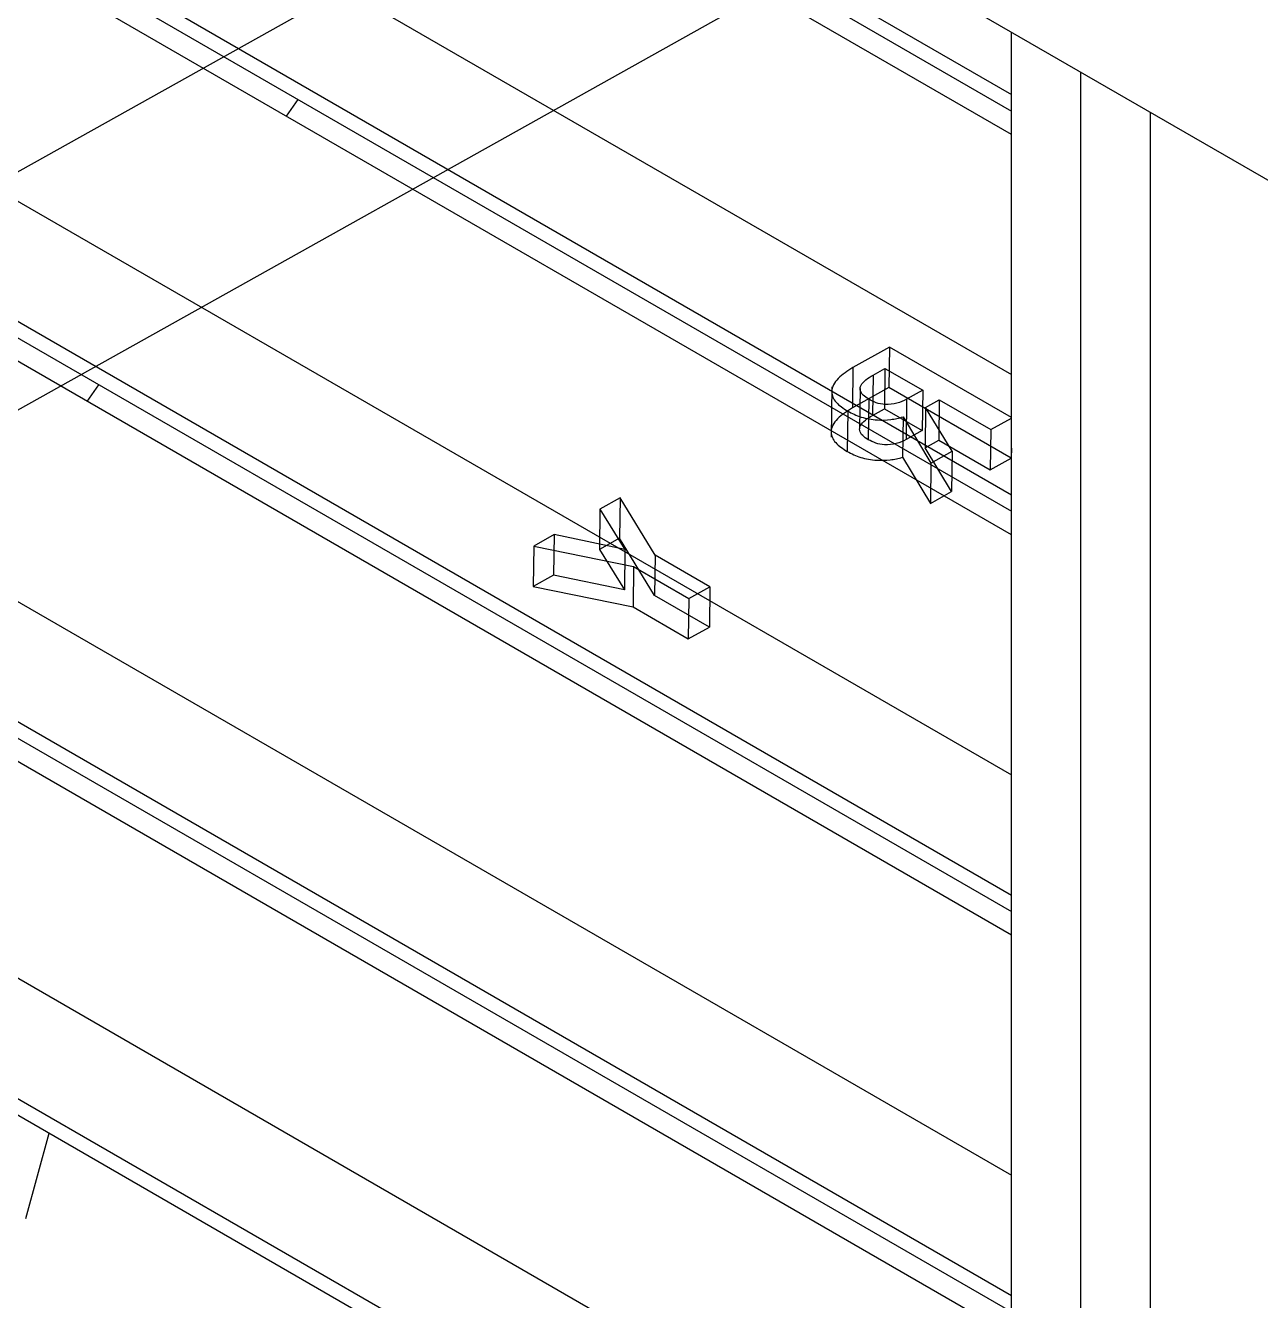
# Model space of a CAD drawing. Header units: millimetres. Extents: x 15 to 1192, y 5 to 836.
# Drawn here: x 591.41 to 616.6, y 536.92 to 562.92 of the extents above; entities that cross this region are included whole.
import ezdxf

# ---------------------------------------------------------------- set-up
doc = ezdxf.new("R2010")
doc.units = ezdxf.units.MM

msp = doc.modelspace()

# ---------------------------------------------------------------- linework, layer by layer
at = {"color": 7, "linetype": 'Continuous', "lineweight": 25}
for p, q in [((510.771, 620.948), (616.837, 559.717)), ((611.52, 560.699), (596.61, 569.306)), ((599.439, 568.49), (611.52, 561.515)), ((599.646, 568.032), (611.52, 561.177)), ((584.704, 556.276), (604.054, 567.097)), ((592.368, 566.857), (611.52, 555.801)), ((611.52, 552.535), (589.539, 565.224)), ((608.331, 564.628), (586.792, 552.583)), ((592.368, 564.408), (611.52, 553.351)), ((592.575, 563.95), (611.52, 553.013)), ((585.297, 562.775), (611.52, 547.637)), ((611.52, 531.787), (611.52, 562.787)), ((612.934, 530.97), (612.934, 561.97)), ((596.735, 561.07), (596.973, 561.411)), ((611.52, 544.371), (582.468, 561.142)), ((614.349, 561.154), (614.349, 530.97)), ((585.297, 560.326), (611.52, 545.187)), ((585.504, 559.868), (611.52, 544.849)), ((578.226, 558.693), (611.52, 539.473)), ((612.934, 530.97), (567.679, 557.095)), ((611.52, 536.207), (575.397, 557.06)), ((578.226, 556.244), (611.52, 537.023)), ((609.031, 556.361), (608.287, 555.945)), ((609.031, 556.361), (609.02, 555.539)), ((611.52, 554.924), (609.031, 556.361)), ((608.287, 555.945), (608.275, 555.122)), ((578.433, 555.786), (611.52, 536.685)), ((608.696, 555.79), (608.685, 554.967)), ((608.696, 555.79), (608.94, 555.926)), ((608.94, 555.926), (608.929, 555.103)), ((608.94, 555.926), (609.71, 555.482)), ((592.67, 555.253), (592.908, 555.594)), ((607.855, 555.551), (607.842, 554.523)), ((609.02, 555.539), (608.275, 555.122)), ((608.433, 555.519), (608.422, 554.696)), ((611.517, 554.097), (609.02, 555.539)), ((609.71, 555.482), (609.381, 555.298)), ((609.71, 555.482), (609.699, 554.659)), ((608.611, 555.297), (608.6, 554.474)), ((609.381, 555.298), (609.37, 554.475)), ((609.769, 555.13), (610.048, 555.286)), ((610.048, 555.286), (610.037, 554.464)), ((610.048, 555.286), (611.099, 554.68)), ((608.181, 555.056), (608.17, 554.234)), ((608.685, 554.967), (608.929, 555.103)), ((608.929, 555.103), (609.699, 554.659)), ((609.309, 554.938), (609.298, 554.115)), ((609.309, 554.938), (609.878, 553.997)), ((609.769, 555.13), (609.758, 554.307)), ((610.309, 554.238), (609.769, 555.13)), ((611.099, 554.68), (611.52, 554.915)), ((567.679, 554.646), (612.934, 528.521)), ((609.699, 554.659), (609.37, 554.475)), ((611.099, 554.68), (611.088, 553.857)), ((609.758, 554.307), (610.037, 554.464)), ((610.037, 554.464), (611.088, 553.857)), ((567.887, 554.188), (613.141, 528.063)), ((610.297, 553.415), (609.758, 554.307)), ((609.878, 553.997), (610.309, 554.238)), ((610.309, 554.238), (610.297, 553.415)), ((611.52, 554.302), (611.517, 554.097)), ((609.298, 554.115), (609.867, 553.174)), ((609.878, 553.997), (609.867, 553.174)), ((611.088, 553.857), (611.517, 554.097)), ((609.867, 553.174), (610.297, 553.415)), ((603.539, 553.29), (603.127, 553.06)), ((603.539, 553.29), (603.528, 552.468)), ((604.25, 552.121), (603.539, 553.29)), ((603.127, 553.06), (603.116, 552.237)), ((603.127, 553.06), (603.635, 552.235)), ((601.775, 552.304), (601.763, 551.481)), ((602.192, 552.537), (601.775, 552.304)), ((601.775, 552.304), (603.813, 551.886)), ((602.192, 552.537), (602.18, 551.714)), ((603.635, 552.235), (602.192, 552.537)), ((603.528, 552.468), (603.116, 552.237)), ((604.239, 551.298), (603.528, 552.468)), ((603.116, 552.237), (603.624, 551.412)), ((603.635, 552.235), (603.624, 551.412)), ((604.25, 552.121), (604.239, 551.298)), ((605.369, 551.475), (604.25, 552.121)), ((603.813, 551.886), (603.802, 551.063)), ((603.813, 551.886), (604.94, 551.235)), ((602.18, 551.714), (601.763, 551.481)), ((603.624, 551.412), (602.18, 551.714)), ((601.763, 551.481), (603.802, 551.063)), ((605.358, 550.652), (604.239, 551.298)), ((604.94, 551.235), (605.369, 551.475)), ((605.369, 551.475), (605.358, 550.652)), ((603.802, 551.063), (604.929, 550.412)), ((604.94, 551.235), (604.929, 550.412)), ((604.929, 550.412), (605.358, 550.652)), ((591.419, 538.589), (591.893, 540.329))]:
    msp.add_line(p, q, dxfattribs=at)
for points, knots in [([(608.287, 555.945), (608.177, 555.875), (607.957, 555.734), (607.813, 555.473), (607.919, 555.226), (608.093, 555.113), (608.181, 555.056)], [0, 0, 0, 0, 0.280759, 0.560155, 0.77944, 1, 1, 1, 1]), ([(608.611, 555.297), (608.569, 555.324), (608.487, 555.378), (608.424, 555.481), (608.448, 555.639), (608.594, 555.727), (608.696, 555.79)], [0, 0, 0, 0, 0.187492, 0.374293, 0.560986, 1, 1, 1, 1]), ([(609.381, 555.298), (609.318, 555.268), (609.192, 555.21), (608.959, 555.177), (608.754, 555.222), (608.659, 555.272), (608.611, 555.297)], [0, 0, 0, 0, 0.2805191, 0.5597554, 0.7792183, 1, 1, 1, 1]), ([(608.275, 555.122), (608.165, 555.052), (607.946, 554.912), (607.802, 554.65), (607.908, 554.404), (608.082, 554.29), (608.17, 554.234)], [0, 0, 0, 0, 0.280759, 0.560155, 0.77944, 1, 1, 1, 1]), ([(608.181, 555.056), (608.268, 555.012), (608.441, 554.922), (608.76, 554.871), (609.061, 554.875), (609.226, 554.917), (609.309, 554.938)], [0, 0, 0, 0, 0.2803151, 0.5594507, 0.780022, 1, 1, 1, 1]), ([(608.6, 554.474), (608.558, 554.501), (608.476, 554.555), (608.413, 554.658), (608.437, 554.816), (608.583, 554.905), (608.685, 554.967)], [0, 0, 0, 0, 0.187492, 0.374293, 0.560986, 1, 1, 1, 1]), ([(609.37, 554.475), (609.307, 554.446), (609.181, 554.387), (608.948, 554.354), (608.743, 554.399), (608.648, 554.449), (608.6, 554.474)], [0, 0, 0, 0, 0.2805191, 0.5597554, 0.7792183, 1, 1, 1, 1]), ([(608.17, 554.234), (608.257, 554.189), (608.43, 554.099), (608.749, 554.049), (609.05, 554.053), (609.215, 554.094), (609.298, 554.115)], [0, 0, 0, 0, 0.2803151, 0.5594507, 0.780022, 1, 1, 1, 1])]:
    msp.add_open_spline(points, degree=3, knots=knots, dxfattribs=at)

doc.saveas('drawing.dxf')
